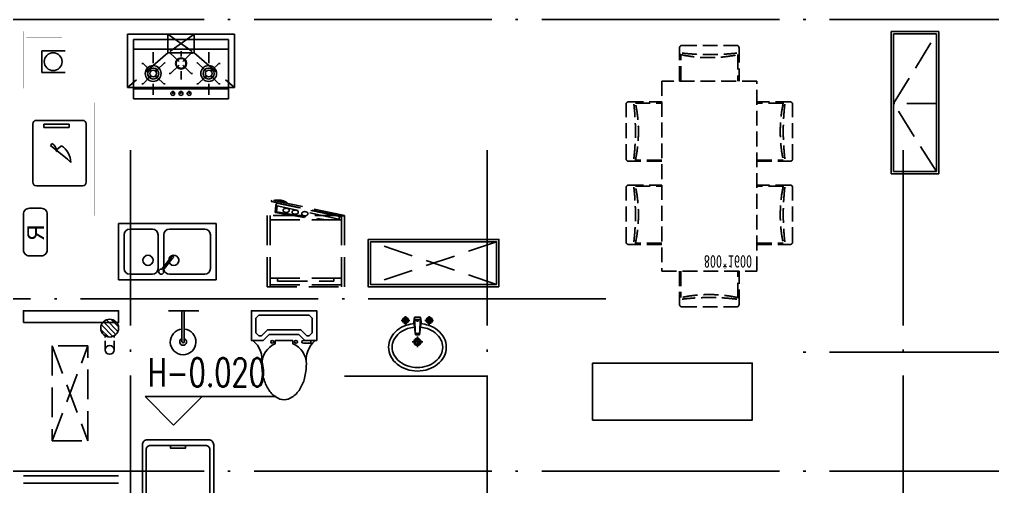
# Model space of a CAD drawing. Extents: x 115549 to 768939, y -502199 to 402497.
# Drawn here: x 205636 to 213821, y 138058 to 141987 of the extents above; entities that cross this region are included whole.
import ezdxf
from ezdxf.enums import TextEntityAlignment as Align

# ---------------------------------------------------------------- set-up
doc = ezdxf.new("R2010")
doc.units = 0
doc.header["$LTSCALE"] = 1000
doc.header["$MEASUREMENT"] = 0
for name, pattern in [('22#-平立剖面图_t3$0$PM$0$A-02-平面图26$0$HIDDEN', [0.375, 0.25, -0.125]), ('22#-平立剖面图_t3$0$PM$0$DASH', [0.35, 0.25, -0.1]), ('__DASH', [0.35, 0.25, -0.1]), ('DASH', [0.35, 0.25, -0.1]), ('DOTE', [2.42, 2, -0.2, 0.02, -0.2])]:
    doc.linetypes.add(name, pattern=pattern)
for name, color, linetype in [('04-家具', 8, 'Continuous'), ('DIM_ELEV', 3, 'Continuous'), ('DOTE', 16, 'DOTE'), ('E-TEXT-PLAN', 4, 'Continuous'), ('LVTRY', 6, 'Continuous'), ('厨卫', 210, 'Continuous'), ('建筑-厨卫', 6, 'Continuous'), ('建筑-排水', 4, 'Continuous'), ('建筑房间名称', 21, 'Continuous'), ('栏杆', 11, 'Continuous'), ('热水器', 6, 'Continuous'), ('空调机', 8, 'Continuous'), ('窗口线', 7, 'Continuous')]:
    doc.layers.add(name, color=color, linetype=linetype)
doc.styles.add('22#-平立剖面图_t3$0$PM$0$AAD-ST', font='', dxfattribs={"width": 0.7})
doc.styles.add('_TCH_DIM', font='SIMPLEX', dxfattribs={"bigfont": 'GBCBIG'})
doc.styles.add('dim_font', font='hnsjy-07.shx', dxfattribs={"width": 0.66, "bigfont": 'hnsjy-hz.shx'})
doc.styles.add('MJF', font='HNSJY-07', dxfattribs={"width": 0.8, "bigfont": 'HNSJY-HZ'})
doc.styles.get('22#-平立剖面图_t3$0$PM$0$AAD-ST').set_extended_font_data('SimSun')

# ---------------------------------------------------------------- blocks, each defined once
blk = doc.blocks.new('sertewtewtwert')
at = {"layer": '04-家具'}
for p, q in [((78314.8, 663.6), (78314.8, 1863.6)), ((78314.8, 1863.6), (78714.8, 1863.6)), ((78334.8, 683.6), (78334.8, 1843.6)), ((78334.8, 1843.6), (78694.8, 1843.6)), ((78694.8, 1843.6), (78694.8, 683.6)), ((78714.8, 1863.6), (78714.8, 663.6)), ((78714.8, 663.6), (78314.8, 663.6)), ((78694.8, 683.6), (78334.8, 683.6)), ((73914.9, 113.6), (75014.9, 113.6)), ((75014.9, -186.4), (75014.9, 113.6))]:
    blk.add_line(p, q, dxfattribs=at)
at = {"layer": '04-家具', "linetype": '22#-平立剖面图_t3$0$PM$0$DASH'}
for p, q in [((78334.8, 1256.6), (78694.8, 1843.6)), ((78694.8, 1256.6), (78334.8, 1256.6)), ((78694.8, 683.6), (78334.8, 1256.6))]:
    blk.add_line(p, q, dxfattribs=at)
at = {"layer": '04-家具', "linetype": '22#-平立剖面图_t3$0$PM$0$DASH', "ltscale": 0.5}
for p, q in [((77184.5, 1445.7), (76384.5, 1445.7)), ((76384.5, 1445.7), (76384.5, -154.3)), ((77184.5, -154.3), (77184.5, 1445.7)), ((76384.5, -154.3), (77184.5, -154.3))]:
    blk.add_line(p, q, dxfattribs=at)
for points in [[(76534, 1445.7), (76534, 1725.7, -0.414214), (76554, 1745.7), (77014, 1745.7, -0.414214), (77034, 1725.7), (77034, 1445.7)], [(76384.5, 770.5), (76104.5, 770.5, -0.414214), (76084.5, 790.5), (76084.5, 1250.5, -0.414214), (76104.5, 1270.5), (76384.5, 1270.5)], [(77184.5, 770.5), (77464.5, 770.5, 0.414214), (77484.5, 790.5), (77484.5, 1250.5, 0.414214), (77464.5, 1270.5), (77184.5, 1270.5)], [(76384.5, 70.2), (76104.5, 70.2, -0.414214), (76084.5, 90.2), (76084.5, 550.2, -0.414214), (76104.5, 570.2), (76384.5, 570.2)], [(77184.5, 70.2), (77464.5, 70.2, 0.414214), (77484.5, 90.2), (77484.5, 550.2, 0.414214), (77464.5, 570.2), (77184.5, 570.2)], [(76534, -154.3), (76534, -434.3, 0.414214), (76554, -454.3), (77014, -454.3, 0.414214), (77034, -434.3), (77034, -154.3)]]:
    blk.add_lwpolyline(points, format="xyb", dxfattribs=at)
for points in [[(76544, 1445.7), (76544, 1667.4)], [(77024, 1667.4), (77024, 1445.7)], [(76162.8, 1260.5), (76384.5, 1260.5)], [(77406.2, 1260.5), (77184.5, 1260.5)], [(76384.5, 780.5), (76162.8, 780.5)], [(77184.5, 780.5), (77406.2, 780.5)], [(76162.8, 560.2), (76384.5, 560.2)], [(77406.2, 560.2), (77184.5, 560.2)], [(76384.5, 80.2), (76162.8, 80.2)], [(77184.5, 80.2), (77406.2, 80.2)], [(76544, -154.3), (76544, -376)], [(77024, -376), (77024, -154.3)]]:
    blk.add_lwpolyline(points, dxfattribs=at)
at = {"layer": '04-家具'}
for points in [[(75014.9, -286.4), (73914.9, -286.4), (73914.9, 113.6), (75014.9, 113.6)], [(74994.9, -266.4), (73934.9, -266.4), (73934.9, 93.6), (74994.9, 93.6)]]:
    blk.add_lwpolyline(points, close=True, dxfattribs=at)
at = {"layer": '04-家具', "linetype": '22#-平立剖面图_t3$0$PM$0$A-02-平面图26$0$HIDDEN'}
for points in [[(74994.9, 93.6), (73934.9, -266.4), (73934.9, -266.4)], [(74994.9, -266.4), (73934.9, 93.6), (73934.9, 93.6)]]:
    blk.add_lwpolyline(points, dxfattribs=at)
at = {"layer": '04-家具', "linetype": '22#-平立剖面图_t3$0$PM$0$DASH', "ltscale": 0.5}
for centre, radius, start, end in [((76784, 2796.1), 1153.9, 257.48739, 282.51261), ((76785.5, 3669.6), 2002.2, 263.4152, 276.5848), ((74160.5, 1022), 2002.2, 353.4152, 6.5848), ((75034.1, 1020.5), 1153.9, 347.48739, 12.51261), ((78534.8, 1020.5), 1153.9, 167.48739, 192.51261), ((79408.4, 1022), 2002.2, 173.4152, 186.5848), ((74160.5, 321.7), 2002.2, 353.4152, 6.5848), ((75034.1, 320.2), 1153.9, 347.48739, 12.51261), ((78534.8, 320.2), 1153.9, 167.48739, 192.51261), ((79408.4, 321.7), 2002.2, 173.4152, 186.5848), ((76784, -1504.7), 1153.9, 77.48739, 102.51261), ((76785.5, -2378.2), 2002.2, 83.4152, 96.5848)]:
    blk.add_arc(centre, radius, start, end, dxfattribs=at)
at = {"layer": '04-家具', "linetype": '22#-平立剖面图_t3$0$PM$0$DASH', "ltscale": 0.5, "style": '22#-平立剖面图_t3$0$PM$0$AAD-ST', "text_generation_flag": 4, "width": 0.7}
blk.add_text('800*1600', height=106.33, dxfattribs=at).set_placement((76738.6, -20.8))
blk = doc.blocks.new('RSQ')
blk.add_lwpolyline([(0, -50), (0, -350, 0.414214), (50, -400), (150, -400, 0.414214), (200, -350), (200, -50, 0.414214), (150, 0), (50, 0, 0.414214)], format="xyb", close=True)
at = {"layer": 'E-TEXT-PLAN', "color": 4, "style": 'MJF'}
blk.add_text('R', height=140, rotation=270, dxfattribs=at).set_placement((28.4, -205.4), align=Align.CENTER)
blk = doc.blocks.new('A$C51490333')
at = {"layer": '空调机', "color": 36, "linetype": 'DASH'}
for p, q in [((800, 0), (0, 300)), ((0, 0), (800, 300))]:
    blk.add_line(p, q, dxfattribs=at)
blk.add_lwpolyline([(0, 300), (800, 300), (800, 0), (0, 0)], close=True, dxfattribs=at)
blk = doc.blocks.new('22#-平立剖面图_t3$0$PM$0$A-CXMT')
for p, q in [((-136.5, -74), (-63.5, -74)), ((-100, -37.5), (-100, -110.5)), ((-25, -47.6), (-31.4, -86.5)), ((-25, -47.6), (25, -47.6)), ((-25, -47.6), (-16.7, -194.2)), ((-23.9, -67.3), (23.9, -67.3)), ((25, -47.6), (16.7, -194.2)), ((25, -47.6), (31.4, -86.5)), ((63.5, -74), (136.5, -74)), ((100, -37.5), (100, -110.5)), ((-31.4, -86.5), (-16.7, -194.2)), ((31.4, -86.5), (16.7, -194.2)), ((-17.2, -184.1), (17.2, -184.1)), ((-16.7, -194.2), (16.7, -194.2)), ((0, -209.9), (0, -300.1)), ((-45.1, -255), (45.1, -255))]:
    blk.add_line(p, q)
for points in [[(-29.4, -101.5, 0.055034), (-92.9, -115, 0.088849), (-169.2, -156.4, 0.104988), (-224.1, -223.2, 0.12017), (-242.8, -300, 0.12017), (-224.1, -376.8, 0.104988), (-169.2, -443.6, 0.088849), (-92.9, -485, 0.080052), (0, -500, 0.080052)], [(-25.3, -131.2, 0.056066), (-83.4, -143.4, 0.088849), (-150.5, -179.8, 0.104988), (-197.5, -237, 0.12017), (-212.8, -300, 0.12017), (-197.5, -363, 0.104988), (-150.5, -420.2, 0.088849), (-83.4, -456.6, 0.080052), (0, -470, 0.080052)], [(0, -500, 0.080052), (92.9, -485, 0.088849), (169.2, -443.6, 0.104988), (224.1, -376.8, 0.12017), (242.8, -300, 0.12017), (224.1, -223.2, 0.104988), (169.2, -156.4, 0.088849), (92.9, -115, 0.055034), (29.4, -101.5, 0.080052)], [(0, -470, 0.080052), (83.4, -456.6, 0.088849), (150.5, -420.2, 0.104988), (197.5, -363, 0.12017), (212.8, -300, 0.12017), (197.5, -237, 0.104988), (150.5, -179.8, 0.088849), (83.4, -143.4, 0.056066), (25.3, -131.2, 0.080052)]]:
    blk.add_lwpolyline(points, format="xyb")
for centre, radius in [((-100, -74), 25), ((-100, -74), 15), ((100, -74), 25), ((100, -74), 15), ((0, -255), 30), ((0, -255), 20)]:
    blk.add_circle(centre, radius)
for centre, start, end in [((-1.2, -74.7), 80.52523, 279.47477), ((1.2, -74.7), 260.52523, 99.47477)]:
    blk.add_arc(centre, 7.19, start, end)
blk = doc.blocks.new('22#-平立剖面图_t3$0$PM$0$A-CMT')
for p, q in [((-237.1, -62.4), (-212.2, -37.4)), ((-237.1, -62.4), (-237.1, -187.2)), ((-212.2, -37.4), (212.2, -37.4)), ((212.2, -37.4), (237.1, -62.4)), ((237.1, -62.4), (237.1, -187.2)), ((-140.3, -162.2), (-190.2, -212.2)), ((-140.3, -162.2), (140.3, -162.2)), ((140.3, -162.2), (190.2, -212.2)), ((-212.2, -212.2), (-237.1, -187.2)), ((-212.2, -212.2), (-190.2, -212.2)), ((-124.8, -199.7), (-174.7, -249.6)), ((-124.8, -199.7), (124.8, -199.7)), ((124.8, -199.7), (174.7, -249.6)), ((212.2, -212.2), (190.2, -212.2)), ((237.1, -187.2), (212.2, -212.2)), ((-162.2, -249.6), (-262.1, -249.6)), ((-224.6, -249.6), (-224.6, -274.6)), ((-224.6, -274.6), (-162.2, -274.6)), ((-74.9, -249.6), (-74.9, -277.7)), ((74.9, -249.6), (-74.9, -249.6)), ((74.9, -249.6), (74.9, -277.7)), ((262.1, -249.6), (174.7, -249.6))]:
    blk.add_line(p, q)
blk.add_lwpolyline([(187.2, -449.3, -0.063415), (172, -569, -0.076468), (132.4, -661.1, -0.107136), (66.4, -728.8, -0.147373), (0, -748.8, -0.147374), (-66.4, -728.8, -0.107136), (-132.4, -661.1, -0.076468), (-172, -569, -0.063415), (-187.2, -449.3, 0.252621), (-262.1, -249.6), (-274.6, -249.6), (-274.6, 0), (274.6, 0), (274.6, -249.6), (262.1, -249.6, 0.252621)], format="xyb", close=True)
for centre in [(-99.8, -262.1), (99.8, -262.1)]:
    blk.add_circle(centre, 12.5)
for centre, radius, start, end in [((0, -449.3), 187.2, 113.57818, 180), ((-162.2, -262.1), 12.5, 270, 90), ((0, -449.3), 187.2, 0, 66.42182)]:
    blk.add_arc(centre, radius, start, end)
blk = doc.blocks.new('22#-平立剖面图_t3$0$PM$0$A-CLYPT')
for points in [[(-123.6, 0), (132.9, 0)], [(-10, 0), (-10, -263.3)], [(10, 0), (10, -263.3)]]:
    blk.add_lwpolyline(points)
for centre, radius, start, end in [((0, -262.5), 108.1, 95.30603, 84.69397), ((0, -262.5), 28.3, 110.67249, 69.32751), ((0, -260.2), 10.5, 197.23809, 342.76191)]:
    blk.add_arc(centre, radius, start, end)
blk = doc.blocks.new('22#-平立剖面图_t3$0$PM$0$$PLAN$00001623')
at = {"ltscale": 0.5}
blk.add_line((-341.1, -144.7), (341.9, -144.7), dxfattribs=at)
blk.add_lwpolyline([(295, -705.8), (-295, -705.8, -0.414214), (-345, -655.8), (-345, 0), (345, 0), (345, -655.8, -0.414214)], format="xyb", close=True, dxfattribs=at)
for points in [[(323.4, -71.6), (152, -71.6), (152, -119.7), (323.4, -119.7)], [(163, -85.8), (176.7, -85.8), (176.7, -98.5), (163, -98.5)], [(188.5, -85.8), (202.2, -85.8), (202.2, -98.5), (188.5, -98.5)], [(213.1, -85.8), (226.7, -85.8), (226.7, -98.5), (213.1, -98.5)], [(239.5, -85.8), (253.1, -85.8), (253.1, -98.5), (239.5, -98.5)], [(280.9, -109.8), (309.2, -109.8), (309.2, -80.1), (280.9, -80.1)]]:
    blk.add_lwpolyline(points, close=True, dxfattribs=at)
blk.add_lwpolyline([(307.3, -144.7), (307.3, -611, -0.414214), (267.3, -651), (-267.3, -651, -0.414214), (-307.3, -611), (-307.3, -144.7)], format="xyb", dxfattribs=at)
blk.add_lwpolyline([(-71, -651), (-71, -623.4), (0, -623.4), (71, -623.4), (71, -651)], dxfattribs=at)
blk.add_circle((0, -25.5), 16, dxfattribs=at)
blk = doc.blocks.new('sdfgesrtwtwer')
at = {"layer": '厨卫'}
for p, q in [((58313737.3, 20008967.6), (58313737.3, 20008772.6)), ((58313917.3, 20008967.6), (58313917.3, 20008772.6)), ((58313917.3, 20008772.6), (58313737.3, 20008772.6))]:
    blk.add_line(p, q, dxfattribs=at)
at = {"layer": '厨卫', "linetype": '__DASH', "const_width": 1}
blk.add_lwpolyline([(58313572.3, 20008997.6), (58314052.3, 20008997.6), (58314052.3, 20008617.6), (58313572.3, 20008617.6)], close=True, dxfattribs=at)
at = {"layer": '厨卫', "const_width": 1}
for points in [[(58313827.3, 20009007.6), (58313877.3, 20009057.6), (58313777.3, 20009057.6)], [(58313602.3, 20008967.6), (58314052.3, 20008967.6), (58314052.3, 20008617.6), (58313602.3, 20008617.6)]]:
    blk.add_lwpolyline(points, close=True, dxfattribs=at)
blk.add_lwpolyline([(58313917.3, 20008942.6), (58314027.3, 20008942.6), (58314027.3, 20008642.6), (58313627.3, 20008642.6), (58313627.3, 20008942.6), (58313737.3, 20008942.6)], dxfattribs=at)
at = {"layer": '厨卫'}
blk.add_circle((58313827.3, 20008867.6), 75, dxfattribs=at)
blk = doc.blocks.new('sgewrtwertwertwert')
at = {"layer": '厨卫'}
for p, q in [((58312495.1, 20011350.2), (58312495.1, 20010875.2)), ((58312495.1, 20011350.2), (58313315.1, 20011350.2)), ((58312590.1, 20011302.7), (58312887.6, 20011302.7)), ((58313030.1, 20011302.7), (58313220.1, 20011302.7)), ((58313315.1, 20010875.2), (58313315.1, 20011350.2)), ((58312542.6, 20011255.2), (58312542.6, 20010970.2)), ((58312938.5, 20011270), (58312859.9, 20011168.9)), ((58312950.5, 20011260.7), (58312871.9, 20011159.5)), ((58312935.1, 20011240.9), (58312935.1, 20010970.2)), ((58312982.6, 20011255.2), (58312982.6, 20010970.2)), ((58313267.6, 20011255.2), (58313267.6, 20010970.2)), ((58312887.6, 20010922.7), (58312590.1, 20010922.7)), ((58313030.1, 20010922.7), (58313220.1, 20010922.7)), ((58313315.1, 20010875.2), (58312495.1, 20010875.2))]:
    blk.add_line(p, q, dxfattribs=at)
at = {"layer": '厨卫', "extrusion": (0, 0, -1)}
for centre, major_axis, start_param, end_param in [((58312590.1, 20011255.2), (-0.3, 47.5), -1.564022, 0.006774), ((58312887.6, 20011255.2), (0.2, 47.5), -0.003329, 1.370079), ((58312956.7, 20011281.1), (2, 21.3), 4.069711, 9.62588), ((58313030.1, 20011255.2), (0, 47.5), -1.570686, 0.00011), ((58313220.1, 20011255.2), (0.3, 47.5), -0.006774, 1.564022), ((58312850.1, 20011185.7), (2.2, 42.7), 1.503503, 7.330369), ((58313067.7, 20011185.7), (-30.2, 30.2), 2.357191390055438, 8.640376697235025), ((58312862.4, 20011159.7), (0.09, 9.51), 1.57761, 6.008026), ((58312590.1, 20010970.2), (0.3, 47.5), 3.134819, 4.705615), ((58312887.6, 20010970.2), (-0.3, 47.5), 1.577571, 3.148367), ((58313030.1, 20010970.2), (0, 47.5), 3.141483, 4.712279), ((58313220.1, 20010970.2), (-0.3, 47.5), 1.577571, 3.148367)]:
    blk.add_ellipse(centre, major_axis=major_axis, ratio=1, start_param=start_param, end_param=end_param, dxfattribs=at)
blk = doc.blocks.new('srgtfwetwertwew')
at = {"layer": '厨卫'}
for p, q in [((58313492.7, 20010085.1), (58313992.7, 20010085.1)), ((58313492.7, 20010085.1), (58313492.7, 20009285.1)), ((58313576.2, 20009285.1), (58313576.2, 20010085.1)), ((58313587.4, 20010135.1), (58314037.4, 20010135.1)), ((58313587.4, 20009235.1), (58313587.4, 20010135.1)), ((58313911.3, 20010085.1), (58313911.3, 20009285.1)), ((58313992.7, 20010085.1), (58313992.7, 20009285.1)), ((58314037.4, 20010135.1), (58314037.4, 20009235.1)), ((58313619.9, 20010004.3), (58313619.9, 20010015)), ((58313619.9, 20010004.3), (58313672.4, 20009951.7)), ((58313738.4, 20009951.7), (58313791, 20010004.3)), ((58313791, 20010004.3), (58313791, 20010015)), ((58313617.6, 20009918.7), (58313525.3, 20009918.7)), ((58313683.5, 20009936.7), (58313670.5, 20009949.7)), ((58313670.5, 20009887.7), (58313683.5, 20009900.8)), ((58313687.5, 20009940.6), (58313674.4, 20009953.7)), ((58313674.4, 20009883.8), (58313687.5, 20009896.8)), ((58313723.4, 20009940.6), (58313736.4, 20009953.7)), ((58313736.4, 20009883.8), (58313723.4, 20009896.8)), ((58313727.3, 20009936.7), (58313740.4, 20009949.7)), ((58313740.4, 20009887.7), (58313727.3, 20009900.8)), ((58313793.2, 20009918.7), (58313885.5, 20009918.7)), ((58313619.9, 20009828.8), (58313673, 20009885.2)), ((58313619.9, 20009828.8), (58313619.9, 20009818.1)), ((58313737.9, 20009885.3), (58313795, 20009824.8)), ((58313795, 20009824.8), (58313795, 20009818.1)), ((58313554.7, 20009753.8), (58313535.6, 20009753.8)), ((58313704.7, 20009773.8), (58313704.7, 20009784.5)), ((58313704.7, 20009773.8), (58313774.8, 20009699.3)), ((58313805.7, 20009699.3), (58313879.8, 20009777.8)), ((58313879.8, 20009777.8), (58313879.8, 20009784.5)), ((58313880.8, 20009794.9), (58314037.4, 20009794.9)), ((58313880.8, 20009575.3), (58313880.8, 20009794.9)), ((58314037.4, 20009794.9), (58314037.4, 20009575.3)), ((58313554.7, 20009685.1), (58313535.6, 20009685.1)), ((58313724.9, 20009683.9), (58313656.3, 20009683.8)), ((58313704.7, 20009598.3), (58313774.8, 20009668.4)), ((58313805.7, 20009668.4), (58313875.8, 20009598.3)), ((58313848.1, 20009683.8), (58313894.6, 20009683.8)), ((58313554.7, 20009616.3), (58313535.6, 20009616.3)), ((58313704.7, 20009598.3), (58313704.7, 20009587.6)), ((58313875.8, 20009598.3), (58313875.8, 20009587.6)), ((58314037.4, 20009575.3), (58313880.8, 20009575.3)), ((58313619.9, 20009541.4), (58313619.9, 20009552.1)), ((58313619.9, 20009541.4), (58313673, 20009485)), ((58313674.4, 20009486.4), (58313687.5, 20009473.4)), ((58313736.4, 20009486.4), (58313723.4, 20009473.4)), ((58313737.9, 20009484.9), (58313795, 20009545.4)), ((58313795, 20009545.4), (58313795, 20009552.1)), ((58313617.6, 20009451.5), (58313525.3, 20009451.5)), ((58313619.9, 20009365.9), (58313672.4, 20009418.5)), ((58313670.5, 20009482.5), (58313683.5, 20009469.4)), ((58313683.5, 20009433.5), (58313670.5, 20009420.5)), ((58313687.5, 20009429.6), (58313674.4, 20009416.5)), ((58313723.4, 20009429.6), (58313736.4, 20009416.5)), ((58313727.3, 20009433.5), (58313740.4, 20009420.5)), ((58313738.4, 20009418.5), (58313791, 20009365.9)), ((58313793.2, 20009451.5), (58313885.5, 20009451.5)), ((58313619.9, 20009365.9), (58313619.9, 20009355.2)), ((58313791, 20009365.9), (58313791, 20009355.2)), ((58313992.7, 20009285.1), (58313492.7, 20009285.1)), ((58314037.4, 20009235.1), (58313587.4, 20009235.1))]:
    blk.add_line(p, q, dxfattribs=at)
at = {"layer": '厨卫', "linetype": '__DASH'}
for p, q in [((58313880.8, 20009794.9), (58313587.4, 20010135.1)), ((58314037.4, 20009575.3), (58313880.8, 20009794.9)), ((58314037.4, 20009794.9), (58313880.8, 20009575.3)), ((58313880.8, 20009575.3), (58313587.4, 20009235.1))]:
    blk.add_line(p, q, dxfattribs=at)
at = {"layer": '厨卫'}
for centre, radius in [((58313705.4, 20009918.7), 66.6), ((58313705.4, 20009918.7), 46.6), ((58313705.4, 20009918.7), 28.3), ((58313538, 20009753.8), 16.7), ((58313790.2, 20009683.8), 46.6), ((58313538, 20009685.1), 16.7), ((58313790.2, 20009683.8), 41), ((58313538, 20009616.3), 16.7), ((58313705.4, 20009451.5), 66.6), ((58313705.4, 20009451.5), 46.6), ((58313705.4, 20009451.5), 28.3)]:
    blk.add_circle(centre, radius, dxfattribs=at)
blk = doc.blocks.new('wrtwrtwertew')
at = {"layer": '厨卫', "linetype": '__DASH'}
for p, q in [((58310723.1, 20009412.3), (58311323.4, 20009537.4)), ((58311328.3, 20009525.3), (58310728, 20009400.2)), ((58310752.3, 20009399.3), (58311282.7, 20009511.9)), ((58310760.3, 20009379.2), (58311290.8, 20009491.8)), ((58311279.5, 20009489.8), (58311283.5, 20009439.6)), ((58311290.8, 20009491.8), (58311282.7, 20009511.9)), ((58311290.8, 20009491.8), (58311295.4, 20009433.1)), ((58311323.4, 20009537.4), (58311328.3, 20009525.3)), ((58310712.9, 20008808.1), (58310712.9, 20009408.1)), ((58310712.9, 20009408.1), (58311362.9, 20009408.1)), ((58310728, 20009400.2), (58310723.1, 20009412.3)), ((58310737.9, 20008808.1), (58310737.9, 20009408.1)), ((58311283.5, 20009439.6), (58310869.2, 20009371.1)), ((58311295.4, 20009433.1), (58310918.2, 20009372)), ((58311337.9, 20008808.1), (58311337.9, 20009408.1)), ((58311362.9, 20008808.1), (58311362.9, 20009408.1)), ((58310737.9, 20009371.1), (58311337.9, 20009371.1)), ((58310763.6, 20009371.1), (58310752.3, 20009399.3)), ((58311337.9, 20008880.4), (58310737.9, 20008880.4)), ((58310800.9, 20008880.4), (58310800.9, 20008855.2)), ((58311274.8, 20008855.2), (58310800.9, 20008855.2)), ((58311274.8, 20008855.2), (58311274.8, 20008880.4)), ((58311362.9, 20008808.1), (58310712.9, 20008808.1)), ((58311337.9, 20008824.8), (58310737.9, 20008824.8))]:
    blk.add_line(p, q, dxfattribs=at)
at = {"layer": '厨卫', "linetype": '__DASH', "extrusion": (0, 0, -1)}
for centre, major_axis, start_param, end_param in [((58311272.2, 20009469.4, 0), (-104.3, 0), 0.695961, 1.922033), ((58311272.2, 20009469.4, 0), (-98, 0), 0.793503, 1.824491), ((58311046.1, 20009423.8, 0), (-26.3, 0), 1.570796326794814, 7.8539816339744), ((58311127.1, 20009437, 0), (-26.3, 0), 1.570796326795109, 7.853981633974695), ((58311203.3, 20009452.1, 0), (-26.3, 0), 1.570796326794868, 7.853981633974454)]:
    blk.add_ellipse(centre, major_axis=major_axis, ratio=0.666667, start_param=start_param, end_param=end_param, dxfattribs=at)
blk = doc.blocks.new('uygjghg')
at = {"layer": 'LVTRY'}
for p, q in [((96132.9, 54298.6), (96132.9, 54787.3)), ((96163.6, 54817.9), (96552.3, 54817.9)), ((96582.9, 54787.3), (96582.9, 54298.6)), ((96426.2, 54594.2), (96452.6, 54621.9)), ((96426.2, 54594.2), (96282, 54478.6)), ((96337.1, 54520.5), (96326.5, 54529.7)), ((96282, 54478.6), (96296.1, 54463.6)), ((96334.7, 54513.1), (96374.6, 54481.2)), ((96225, 54328.6), (96439.7, 54328.6)), ((96225, 54298.6), (96225, 54328.6)), ((96225, 54298.6), (96439.7, 54298.6)), ((96439.7, 54328.6), (96439.7, 54298.6)), ((96552.2, 54267.9), (96163.6, 54267.9))]:
    blk.add_line(p, q, dxfattribs=at)
for centre, radius, start, end in [((96163.6, 54787.3), 30.7, 89.99877, 179.99877), ((96552.3, 54787.3), 30.7, 359.99877, 89.99877), ((96281.1, 54625), 171.5, 303.03159, 359.02214), ((96238.1, 54548.5), 102.8, 304.32282, 344.16945), ((96163.6, 54298.6), 30.7, 179.99877, 269.99877), ((96552.2, 54298.6), 30.7, 269.99877, 359.99877)]:
    blk.add_arc(centre, radius, start, end, dxfattribs=at)
at = {"layer": 'LVTRY', "style": 'dim_font', "width": 0.8, "flags": 9}
for tag in ['XSIZE', 'YSIZE']:
    blk.add_attdef(tag, (96582.9, 54555.4), '', height=0.5, rotation=179.99877, dxfattribs=at)
blk = doc.blocks.new('rewtwertwertwertwetrw')
at = {"layer": '厨卫'}
for p in [(69887.5, 144344.4), (70940.1, 144344.4)]:
    blk.add_line(p, (71087.5, 144344.4), dxfattribs=at)
at = {"layer": '厨卫', "const_width": 1}
blk.add_lwpolyline([(69887.5, 146644.4), (67787.5, 146644.4), (67787.5, 145694.4), (69237.5, 145694.4)], dxfattribs=at)
at = {"layer": '厨卫'}
for name, p, rotation in [('sdfgesrtwtwer', (-19941430.1, 58460816.7), 270), ('srgtfwetwertwew', (20078197.4, -58166816.2), 90), ('sgewrtwertwertwert', (58381302.5, 20156503.8), 180)]:
    blk.add_blockref(name, p, dxfattribs=dict(at, rotation=rotation))
at = {"layer": '厨卫', "xscale": -1, "rotation": 180}
blk.add_blockref('uygjghg', (-28867.3, 200763.3), dxfattribs=at)
at = {"layer": '厨卫', "xscale": -1}
for name, p in [('wrtwrtwertew', (58380600.4, -19863713.8)), ('22#-平立剖面图_t3$0$PM$0$A-CMT', (69379.9, 144894.4)), ('22#-平立剖面图_t3$0$PM$0$A-CXMT', (70501.5, 144886.6))]:
    blk.add_blockref(name, p, dxfattribs=at)
at = {"layer": '厨卫'}
blk.add_blockref('22#-平立剖面图_t3$0$PM$0$A-CLYPT', (68530.6, 144894.4), dxfattribs=at)
at = {"layer": '厨卫', "xscale": -0.8695652173913043, "yscale": 0.8695652173913043, "zscale": 0.8695652173913043, "rotation": 180}
blk.add_blockref('22#-平立剖面图_t3$0$PM$0$$PLAN$00001623', (68487.5, 143194.4), dxfattribs=at)
blk = doc.blocks.new('gadsfdsasfadsfd')
at = {"layer": '建筑-厨卫'}
for p, q in [((689433.1, 65901.3), (689496.7, 65964.9)), ((689437.5, 65863.3), (689534.7, 65960.5)), ((689454.3, 65837.6), (689560.4, 65943.7)), ((689479.9, 65820.9), (689577.1, 65918.1)), ((689517.9, 65816.4), (689581.6, 65880.1))]:
    blk.add_line(p, q, dxfattribs=at)
blk.add_circle((689507.3, 65890.7), 75, dxfattribs=at)
at = {"layer": '建筑-排水', "linetype": 'DASH', "ltscale": 0.3}
for p, q in [((689469.8, 65707.4), (689469.8, 65825.7)), ((689544.8, 65707.5), (689544.8, 65825.7))]:
    blk.add_line(p, q, dxfattribs=at)
at = {"layer": '建筑-排水'}
blk.add_circle((689507.3, 65707.5), 37.5, dxfattribs=at)
blk = doc.blocks.new('srtewyetertyertyert')
at = {"layer": '建筑-排水', "xscale": -1, "rotation": 7.646610217015848e-05}
blk.add_blockref('gadsfdsasfadsfd', (886611, 30953.1), dxfattribs=at)
blk = doc.blocks.new('wawerqwrtwetrwertwertw')
at = {"layer": '建筑房间名称'}
blk.add_lwpolyline([(71974.3, 102453.5), (73317.7, 102453.5), (73317.7, 101974.2), (71974.3, 101974.2)], close=True, dxfattribs=at)
blk = doc.blocks.new('sertywetwretwet')
at = {"layer": '建筑房间名称'}
blk.add_lwpolyline([(467661.1, 7343.6), (469004.5, 7343.6), (469004.5, 6864.2), (467661.1, 6864.2)], close=True, dxfattribs=at)
blk.add_blockref('wawerqwrtwetrwertwertw', (395686.8, -95110), dxfattribs=at)

msp = doc.modelspace()

# ---------------------------------------------------------------- linework, layer by layer
at = {"layer": 'DIM_ELEV'}
for p, q in [((206931.7, 138574.8), (206691.7, 138814.8)), ((206691.7, 138814.8), (207793.6, 138814.8)), ((206931.7, 138574.8), (207171.7, 138814.8))]:
    msp.add_line(p, q, dxfattribs=at)
at = {"layer": 'DOTE'}
for p, q in [((228969.1, 141987.5), (194069.1, 141987.5)), ((206569.1, 132152), (206569.1, 140887.5)), ((209569.1, 132152.1), (209569.1, 140887.5)), ((213069.1, 132152.1), (213069.1, 140887.5)), ((210569.1, 139637.5), (194069.1, 139637.5)), ((228969.1, 139187.5), (212069.1, 139187.5)), ((228969.1, 138187.5), (194069.1, 138187.5))]:
    msp.add_line(p, q, dxfattribs=at)
at = {"layer": '栏杆'}
for p, q in [((205669.1, 138147.5), (206469.1, 138147.5)), ((205669.1, 138087.5), (206469.1, 138087.5))]:
    msp.add_line(p, q, dxfattribs=at)
at = {"layer": '窗口线'}
msp.add_lwpolyline([(205669.1, 139437.5), (206469.1, 139437.5), (206469.1, 139537.5), (205669.1, 139537.5)], close=True, dxfattribs=at)

# ---------------------------------------------------------------- block references
msp.add_blockref('sertywetwretwet', (-257205.1, 131753.1))
at = {"layer": '04-家具'}
msp.add_blockref('sertewtewtwert', (134654.3, 140023.9), dxfattribs=at)
at = {"layer": '厨卫'}
msp.add_blockref('rewtwertwertwertwetrw', (138481.7, -5356.9), dxfattribs=at)
at = {"layer": '建筑-排水'}
msp.add_blockref('srtewyetertyertyert', (9290.7, 42548.1), dxfattribs=at)
at = {"layer": '热水器', "extrusion": (0, 0, -1), "zscale": -1}
msp.add_blockref('RSQ', (-205869.1, 140399.1), dxfattribs=at)
at = {"layer": '空调机', "xscale": -1, "rotation": 270}
msp.add_blockref('A$C51490333', (205910.7, 138441.7), dxfattribs=at)

# ---------------------------------------------------------------- texts
at = {"layer": 'DIM_ELEV', "color": 7, "style": '_TCH_DIM', "width": 0.705882}
msp.add_text('H-0.020', height=238, dxfattribs=at).set_placement((206713.6, 138898.8))

doc.saveas('drawing.dxf')
